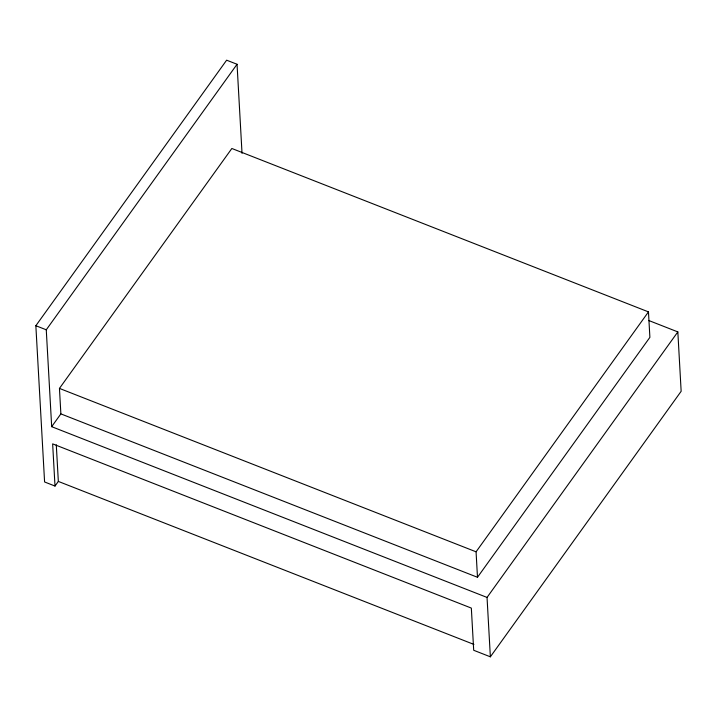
<?xml version="1.0" encoding="UTF-8"?>
<svg xmlns="http://www.w3.org/2000/svg" width="717" height="717" viewBox="0 0 717 717"><rect width="100%" height="100%" fill="white"/><g stroke="black" fill="none" stroke-linecap="round" stroke-linejoin="round"><path stroke-width="1.08" d="M56.284 444.782L58.337 481.421L55.003 486.054L44.588 481.967L35.85 325.715L226.635 60.183L237.049 64.27L242.032 153.357M55.003 486.054L52.646 443.868L471.338 608.088L473.695 650.274L490.365 656.817L487.04 597.431L51.678 426.678L46.264 329.802L237.049 64.27M59.448 388.408L231.851 148.482L648.464 311.886L649.889 337.349L477.486 577.284L60.873 413.879L59.448 388.408L476.07 551.812L477.486 577.284M51.678 426.678L60.873 413.879M476.07 551.812L648.464 311.886M487.04 597.431L677.834 331.908L648.67 320.472M490.365 656.817L681.15 391.285L677.834 331.908M35.85 325.715L46.264 329.802M58.337 481.421L473.91 644.413"/></g></svg>
